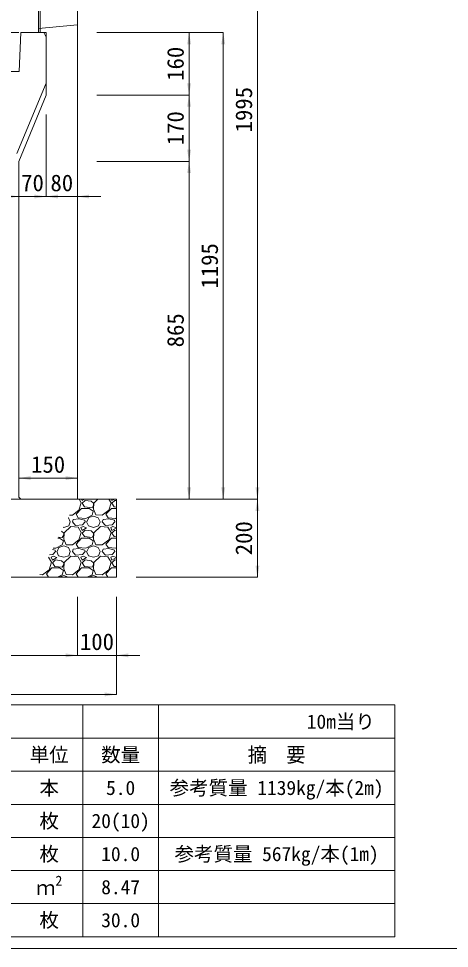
# Model space of a CAD drawing. Units: millimetres at full size. Extents: x 172874 to 217143, y 854931 to 903297.
# Drawn here: x 187274 to 188377, y 854931 to 857312 of the extents above; entities that cross this region are included whole.
import ezdxf
from ezdxf.enums import TextEntityAlignment as Align

# ---------------------------------------------------------------- set-up
doc = ezdxf.new("R2010")
doc.units = ezdxf.units.MM
doc.header["$LTSCALE"] = 20
doc.linetypes.add('DASHED', pattern=[7.5, 6, -1.5])
for name, color, linetype, lineweight in [('Defpoints_3', 8, 'Continuous', 0), ('パネックスKDS', 2, 'Continuous', 13), ('図枠', 5, 'Continuous', 13), ('基礎材', 7, 'Continuous', 15), ('寸法・材料表', 7, 'Continuous', 13), ('寸法線', 7, 'Continuous', 13), ('本体', 2, 'Continuous', 13), ('ﾊｯﾁﾝｸﾞ', 7, 'Continuous', 5)]:
    doc.layers.add(name, color=color, linetype=linetype, lineweight=lineweight)
doc.styles.add('ＭＳ ゴシック', font='')
doc.styles.add('ＭＳ Ｐゴシック', font='')
doc.styles.get('ＭＳ ゴシック').set_extended_font_data('MS Gothic')
doc.styles.get('ＭＳ Ｐゴシック').set_extended_font_data('MS PGothic')

# ---------------------------------------------------------------- blocks, each defined once
blk = doc.blocks.new('filled_arrow')
at = {"color": 0, "linetype": 'Continuous', "lineweight": -2}
blk.add_solid([(7.5, 1.25), (0, 0), (7.5, -1.25)], dxfattribs=at)

msp = doc.modelspace()

# ---------------------------------------------------------------- linework, layer by layer
at = {"layer": 'Defpoints_3'}
for p, q in [((186298.25, 855554.4), (188237.15, 855554.4)), ((187438.55, 855554.4), (187438.55, 855469.22)), ((187632.15, 855554.4), (187632.15, 855469.22)), ((188237.15, 855554.4), (188237.15, 855469.22))]:
    msp.add_line(p, q, dxfattribs=at)
at = {"layer": 'パネックスKDS', "lineweight": 5}
msp.add_line((187329.7, 857276.42), (187329.7, 858076.42), dxfattribs=at)
at = {"layer": 'パネックスKDS'}
for p, q in [((187424.7, 856081.42), (187424.7, 858076.42)), ((187324.7, 857276.42), (187324.7, 858071.42)), ((187324.7, 857276.42), (187344.7, 857276.42)), ((187344.7, 857116.42), (187344.7, 857276.42)), ((187344.7, 857116.42), (187274.7, 856946.42)), ((187274.7, 856086.42), (187274.7, 856946.42)), ((187274.7, 856086.42), (187279.7, 856081.42)), ((187279.7, 856081.42), (187424.7, 856081.42))]:
    msp.add_line(p, q, dxfattribs=at)
at = {"layer": 'パネックスKDS', "linetype": 'DASHED', "lineweight": 9}
msp.add_line((187324.7, 857286.42), (187424.7, 857296.42), dxfattribs=at)
at = {"layer": '図枠'}
msp.add_line((172874.21, 854931.02), (193274.21, 854931.02), dxfattribs=at)
at = {"layer": '基礎材'}
for p, q in [((186678.1, 856081.42), (187524.7, 856081.42)), ((187524.7, 856081.42), (187524.7, 855881.42)), ((186678.1, 855881.42), (187524.7, 855881.42))]:
    msp.add_line(p, q, dxfattribs=at)
at = {"layer": '寸法・材料表'}
for p, q in [((186298.25, 855469.22), (188237.15, 855469.22)), ((187438.55, 855469.22), (187438.55, 854961.02)), ((187632.15, 855469.22), (187632.15, 854961.02)), ((188237.15, 855469.22), (188237.15, 854961.02)), ((186298.25, 855384.52), (188237.15, 855384.52)), ((186298.25, 855299.82), (188237.15, 855299.82)), ((186298.25, 855215.12), (188237.15, 855215.12)), ((186298.25, 855130.42), (188237.15, 855130.42)), ((186298.25, 855045.72), (188237.15, 855045.72)), ((186298.25, 854961.02), (188237.15, 854961.02))]:
    msp.add_line(p, q, dxfattribs=at)
at = {"layer": '寸法線'}
for p, q in [((187885.54, 856081.42), (187885.54, 858076.42)), ((187274.7, 857276.42), (186779.7, 857276.42)), ((187474.7, 857276.42), (187798.04, 857276.42)), ((187474.7, 857276.42), (187710.54, 857276.42)), ((187710.54, 857276.42), (187710.54, 857116.42)), ((187798.04, 857276.42), (187798.04, 856081.42)), ((187474.7, 857116.42), (187710.54, 857116.42)), ((187474.7, 857116.42), (187710.54, 857116.42)), ((187710.54, 857116.42), (187710.54, 856946.42)), ((187344.7, 857066.42), (187344.7, 856856.42)), ((187344.7, 857066.42), (187344.7, 856856.42)), ((187424.7, 857066.42), (187424.7, 856856.42)), ((187474.7, 856946.42), (187710.54, 856946.42)), ((187474.7, 856946.42), (187710.54, 856946.42)), ((187710.54, 856946.42), (187710.54, 856081.42)), ((187274.7, 856894.69), (187274.7, 856856.42)), ((187404.7, 856856.42), (187214.7, 856856.42)), ((187284.7, 856856.42), (187484.7, 856856.42)), ((187274.7, 856135.42), (187424.7, 856135.42)), ((187274.7, 856111.42), (187274.7, 856135.42)), ((187424.7, 856106.42), (187424.7, 856135.42)), ((187574.7, 856081.42), (187885.54, 856081.42)), ((187574.7, 856081.42), (187798.04, 856081.42)), ((187574.7, 856081.42), (187710.54, 856081.42)), ((187574.7, 856081.42), (187885.54, 856081.42)), ((187885.54, 856081.42), (187885.54, 855881.42)), ((187574.7, 855881.42), (187885.54, 855881.42)), ((187424.7, 855831.42), (187424.7, 855681.42)), ((187424.7, 855831.42), (187424.7, 855681.42)), ((187524.7, 855831.42), (187524.7, 855681.42)), ((187524.7, 855831.42), (187524.7, 855581.42)), ((186778.1, 855681.42), (187424.7, 855681.42)), ((187364.7, 855681.42), (187584.7, 855681.42)), ((187524.7, 855581.42), (186678.1, 855581.42))]:
    msp.add_line(p, q, dxfattribs=at)
at = {"layer": '本体'}
for p, q in [((187279.7, 857276.42), (187275.7, 857176.42)), ((187279.7, 857276.42), (187338.7, 857276.42)), ((187338.7, 857276.42), (187344.7, 857264.42)), ((187344.7, 857264.42), (187344.7, 857146.42)), ((187207.2, 857176.42), (187275.7, 857176.42)), ((187344.7, 857146.42), (187269.7, 856966.42))]:
    msp.add_line(p, q, dxfattribs=at)
at = {"layer": 'ﾊｯﾁﾝｸﾞ'}
for p, q in [((187434.58, 856072.34), (187429.03, 856081.42)), ((187435.37, 856081.42), (187436.87, 856077.67)), ((187436.87, 856077.67), (187443.11, 856081.42)), ((187444.49, 856078.44), (187436.87, 856070.82)), ((187459.73, 856076.15), (187444.49, 856078.44)), ((187465.83, 856070.82), (187459.73, 856076.15)), ((187477.37, 856081.42), (187466.59, 856071.58)), ((187510.78, 856072.34), (187505.23, 856081.42)), ((187511.57, 856081.42), (187513.07, 856077.67)), ((187513.07, 856077.67), (187519.31, 856081.42)), ((187520.69, 856078.44), (187513.07, 856070.82)), ((187524.7, 856077.83), (187520.69, 856078.44)), ((187411.72, 856040.34), (187428.49, 856053.29)), ((187421.63, 856042.62), (187435.35, 856057.86)), ((187428.49, 856053.29), (187434.58, 856072.34)), ((187435.35, 856057.86), (187455.16, 856057.86)), ((187436.87, 856070.82), (187442.97, 856061.67)), ((187442.97, 856061.67), (187462.02, 856059.39)), ((187455.16, 856057.86), (187465.06, 856051)), ((187462.02, 856059.39), (187465.83, 856066.24)), ((187465.06, 856051), (187462.02, 856040.34)), ((187466.59, 856071.58), (187465.83, 856055.58)), ((187465.83, 856066.24), (187465.83, 856070.82)), ((187465.83, 856055.58), (187471.92, 856041.1)), ((187487.92, 856040.34), (187504.69, 856053.29)), ((187497.83, 856042.62), (187511.55, 856057.86)), ((187504.69, 856053.29), (187510.78, 856072.34)), ((187511.55, 856057.86), (187524.71, 856057.86)), ((187513.07, 856070.82), (187519.17, 856061.67)), ((187519.17, 856061.67), (187524.71, 856061.01)), ((187400.9, 856033.82), (187401.82, 856033.48)), ((187401.82, 856033.48), (187406.39, 856023.57)), ((187404.34, 856040.69), (187411.72, 856040.34)), ((187411.72, 856023.57), (187414.01, 856029.67)), ((187428.49, 856031.19), (187414.01, 856029.67)), ((187426.96, 856033.48), (187421.63, 856042.62)), ((187446.01, 856031.95), (187426.96, 856033.48)), ((187443.73, 856027.38), (187428.49, 856031.19)), ((187444.49, 856023.57), (187443.73, 856027.38)), ((187462.02, 856040.34), (187446.01, 856031.95)), ((187449.06, 856023.57), (187453.63, 856034.24)), ((187453.63, 856034.24), (187465.83, 856038.05)), ((187465.83, 856038.05), (187478.02, 856033.48)), ((187471.92, 856041.1), (187487.92, 856040.34)), ((187478.02, 856033.48), (187482.59, 856023.57)), ((187487.92, 856023.57), (187490.21, 856029.67)), ((187504.69, 856031.19), (187490.21, 856029.67)), ((187503.16, 856033.48), (187497.83, 856042.62)), ((187522.21, 856031.95), (187503.16, 856033.48)), ((187519.93, 856027.38), (187504.69, 856031.19)), ((187520.69, 856023.57), (187519.93, 856027.38)), ((187524.71, 856033.26), (187522.21, 856031.95)), ((187388.68, 856009.37), (187389.63, 856009.09)), ((187389.63, 856009.09), (187402.58, 856012.9)), ((187407.91, 856011.38), (187390.39, 855995.38)), ((187402.58, 856012.9), (187406.39, 856023.57)), ((187426.2, 856009.86), (187407.91, 856011.38)), ((187420.11, 856014.43), (187411.72, 856023.57)), ((187437.63, 856015.95), (187420.11, 856014.43)), ((187434.58, 855996.14), (187426.2, 856009.86)), ((187439.16, 856011.38), (187433.82, 856009.09)), ((187433.82, 856009.09), (187436.87, 856001.47)), ((187436.87, 856001.47), (187448.3, 856008.33)), ((187444.49, 856002.24), (187436.87, 855994.62)), ((187444.49, 856023.57), (187437.63, 856015.95)), ((187448.3, 856008.33), (187439.16, 856011.38)), ((187459.73, 855999.95), (187444.49, 856002.24)), ((187448.3, 856023.57), (187452.87, 856012.9)), ((187452.87, 856012.9), (187465.83, 856009.09)), ((187465.83, 856009.09), (187478.78, 856012.9)), ((187484.11, 856011.38), (187466.59, 855995.38)), ((187478.78, 856012.9), (187482.59, 856023.57)), ((187502.4, 856009.86), (187484.11, 856011.38)), ((187496.31, 856014.43), (187487.92, 856023.57)), ((187513.83, 856015.95), (187496.31, 856014.43)), ((187510.78, 855996.14), (187502.4, 856009.86)), ((187515.36, 856011.38), (187510.02, 856009.09)), ((187510.02, 856009.09), (187513.07, 856001.47)), ((187513.07, 856001.47), (187524.5, 856008.33)), ((187520.69, 856002.24), (187513.07, 855994.62)), ((187520.69, 856023.57), (187513.83, 856015.95)), ((187524.5, 856008.33), (187515.36, 856011.38)), ((187524.72, 856001.63), (187520.69, 856002.24)), ((187524.5, 856023.57), (187524.72, 856023.07)), ((187374.82, 855981.66), (187378.96, 855981.66)), ((187376.16, 855984.34), (187385.82, 855983.19)), ((187378.96, 855981.66), (187388.86, 855974.8)), ((187389.63, 855994.62), (187383.83, 855999.68)), ((187385.82, 855983.19), (187389.63, 855990.04)), ((187390.39, 855995.38), (187389.63, 855979.38)), ((187389.63, 855990.04), (187389.63, 855994.62)), ((187389.63, 855979.38), (187395.72, 855964.9)), ((187421.63, 855966.42), (187435.35, 855981.66)), ((187428.49, 855977.09), (187434.58, 855996.14)), ((187435.35, 855981.66), (187455.16, 855981.66)), ((187436.87, 855994.62), (187442.97, 855985.47)), ((187442.97, 855985.47), (187462.02, 855983.19)), ((187455.16, 855981.66), (187465.06, 855974.8)), ((187465.83, 855994.62), (187459.73, 855999.95)), ((187462.02, 855983.19), (187465.83, 855990.04)), ((187466.59, 855995.38), (187465.83, 855979.38)), ((187465.83, 855990.04), (187465.83, 855994.62)), ((187465.83, 855979.38), (187471.92, 855964.9)), ((187497.83, 855966.42), (187511.55, 855981.66)), ((187504.69, 855977.09), (187510.78, 855996.14)), ((187511.55, 855981.66), (187524.72, 855981.66)), ((187513.07, 855994.62), (187519.17, 855985.47)), ((187519.17, 855985.47), (187524.72, 855984.81)), ((187369.81, 855955.75), (187362.17, 855956.37)), ((187385.82, 855964.14), (187369.81, 855955.75)), ((187372.86, 855947.37), (187377.43, 855958.04)), ((187377.43, 855958.04), (187389.63, 855961.85)), ((187388.86, 855974.8), (187385.82, 855964.14)), ((187389.63, 855961.85), (187401.82, 855957.28)), ((187395.72, 855964.9), (187411.72, 855964.14)), ((187401.82, 855957.28), (187406.39, 855947.37)), ((187411.72, 855964.14), (187428.49, 855977.09)), ((187428.49, 855954.99), (187414.01, 855953.47)), ((187426.96, 855957.28), (187421.63, 855966.42)), ((187446.01, 855955.75), (187426.96, 855957.28)), ((187443.73, 855951.18), (187428.49, 855954.99)), ((187462.02, 855964.14), (187446.01, 855955.75)), ((187449.06, 855947.37), (187453.63, 855958.04)), ((187453.63, 855958.04), (187465.83, 855961.85)), ((187465.06, 855974.8), (187462.02, 855964.14)), ((187465.83, 855961.85), (187478.02, 855957.28)), ((187471.92, 855964.9), (187487.92, 855964.14)), ((187478.02, 855957.28), (187482.59, 855947.37)), ((187487.92, 855964.14), (187504.69, 855977.09)), ((187504.69, 855954.99), (187490.21, 855953.47)), ((187503.16, 855957.28), (187497.83, 855966.42)), ((187522.21, 855955.75), (187503.16, 855957.28)), ((187519.93, 855951.18), (187504.69, 855954.99)), ((187524.73, 855957.07), (187522.21, 855955.75)), ((187358.38, 855919.94), (187350.45, 855932.92)), ((187361.43, 855939.75), (187353.52, 855939.06)), ((187362.96, 855935.18), (187357.62, 855932.89)), ((187357.62, 855932.89), (187360.67, 855925.27)), ((187367.53, 855951.18), (187360.46, 855952.95)), ((187360.67, 855925.27), (187372.1, 855932.13)), ((187368.29, 855947.37), (187361.43, 855939.75)), ((187372.1, 855932.13), (187362.96, 855935.18)), ((187368.29, 855947.37), (187367.53, 855951.18)), ((187372.1, 855947.37), (187376.67, 855936.7)), ((187376.67, 855936.7), (187389.63, 855932.89)), ((187389.63, 855932.89), (187402.58, 855936.7)), ((187407.91, 855935.18), (187390.39, 855919.18)), ((187402.58, 855936.7), (187406.39, 855947.37)), ((187426.2, 855933.66), (187407.91, 855935.18)), ((187411.72, 855947.37), (187414.01, 855953.47)), ((187420.11, 855938.23), (187411.72, 855947.37)), ((187437.63, 855939.75), (187420.11, 855938.23)), ((187434.58, 855919.94), (187426.2, 855933.66)), ((187439.16, 855935.18), (187433.82, 855932.89)), ((187433.82, 855932.89), (187436.87, 855925.27)), ((187436.87, 855925.27), (187448.3, 855932.13)), ((187444.49, 855947.37), (187437.63, 855939.75)), ((187448.3, 855932.13), (187439.16, 855935.18)), ((187444.49, 855947.37), (187443.73, 855951.18)), ((187448.3, 855947.37), (187452.87, 855936.7)), ((187452.87, 855936.7), (187465.83, 855932.89)), ((187465.83, 855932.89), (187478.78, 855936.7)), ((187484.11, 855935.18), (187466.59, 855919.18)), ((187478.78, 855936.7), (187482.59, 855947.37)), ((187502.4, 855933.66), (187484.11, 855935.18)), ((187487.92, 855947.37), (187490.21, 855953.47)), ((187496.31, 855938.23), (187487.92, 855947.37)), ((187513.83, 855939.75), (187496.31, 855938.23)), ((187510.78, 855919.94), (187502.4, 855933.66)), ((187515.36, 855935.18), (187510.02, 855932.89)), ((187510.02, 855932.89), (187513.07, 855925.27)), ((187513.07, 855925.27), (187524.5, 855932.13)), ((187520.69, 855947.37), (187513.83, 855939.75)), ((187524.5, 855932.13), (187515.36, 855935.18)), ((187520.69, 855947.37), (187519.93, 855951.18)), ((187524.5, 855947.37), (187524.73, 855946.83)), ((187352.29, 855900.89), (187358.38, 855919.94)), ((187368.29, 855926.04), (187360.67, 855918.42)), ((187360.67, 855918.42), (187366.77, 855909.27)), ((187366.77, 855909.27), (187385.82, 855906.99)), ((187383.53, 855923.75), (187368.29, 855926.04)), ((187389.63, 855918.42), (187383.53, 855923.75)), ((187385.82, 855906.99), (187389.63, 855913.84)), ((187390.39, 855919.18), (187389.63, 855903.18)), ((187389.63, 855913.84), (187389.63, 855918.42)), ((187428.49, 855900.89), (187434.58, 855919.94)), ((187444.49, 855926.04), (187436.87, 855918.42)), ((187436.87, 855918.42), (187442.97, 855909.27)), ((187442.97, 855909.27), (187462.02, 855906.99)), ((187459.73, 855923.75), (187444.49, 855926.04)), ((187465.83, 855918.42), (187459.73, 855923.75)), ((187462.02, 855906.99), (187465.83, 855913.84)), ((187466.59, 855919.18), (187465.83, 855903.18)), ((187465.83, 855913.84), (187465.83, 855918.42)), ((187504.69, 855900.89), (187510.78, 855919.94)), ((187520.69, 855926.04), (187513.07, 855918.42)), ((187513.07, 855918.42), (187519.17, 855909.27)), ((187519.17, 855909.27), (187524.74, 855908.6)), ((187524.74, 855925.43), (187520.69, 855926.04)), ((187328.14, 855888.29), (187335.52, 855887.94)), ((187335.52, 855887.94), (187352.29, 855900.89)), ((187345.43, 855890.22), (187359.15, 855905.46)), ((187350.56, 855881.42), (187345.43, 855890.22)), ((187359.15, 855905.46), (187378.96, 855905.46)), ((187385.82, 855887.94), (187373.38, 855881.42)), ((187377.43, 855881.84), (187389.63, 855885.65)), ((187378.96, 855905.46), (187388.86, 855898.6)), ((187388.86, 855898.6), (187385.82, 855887.94)), ((187389.63, 855903.18), (187395.72, 855888.7)), ((187389.63, 855885.65), (187400.9, 855881.42)), ((187395.72, 855888.7), (187411.72, 855887.94)), ((187411.72, 855887.94), (187428.49, 855900.89)), ((187421.63, 855890.22), (187435.35, 855905.46)), ((187426.76, 855881.42), (187421.63, 855890.22)), ((187435.35, 855905.46), (187455.16, 855905.46)), ((187462.02, 855887.94), (187449.58, 855881.42)), ((187453.63, 855881.84), (187465.83, 855885.65)), ((187455.16, 855905.46), (187465.06, 855898.6)), ((187465.06, 855898.6), (187462.02, 855887.94)), ((187465.83, 855903.18), (187471.92, 855888.7)), ((187465.83, 855885.65), (187477.1, 855881.42)), ((187471.92, 855888.7), (187487.92, 855887.94)), ((187487.92, 855887.94), (187504.69, 855900.89)), ((187497.83, 855890.22), (187511.55, 855905.46)), ((187502.96, 855881.42), (187497.83, 855890.22)), ((187511.55, 855905.46), (187524.74, 855905.46)), ((187324.7, 855881.42), (187324.7, 855881.42)), ((187377.25, 855881.42), (187377.43, 855881.84)), ((187453.45, 855881.42), (187453.63, 855881.84))]:
    msp.add_line(p, q, dxfattribs=at)

# ---------------------------------------------------------------- block references
at = {"layer": '寸法線', "xscale": 4, "yscale": 4}
for p, rotation in [((187710.54, 857276.42), 270), ((187798.04, 857276.42), 270), ((187710.54, 857116.42), 90), ((187710.54, 857116.42), 270), ((187710.54, 856946.42), 90), ((187710.54, 856946.42), 270), ((187274.7, 856856.42), 180), ((187344.7, 856856.42), 180), ((187424.7, 856135.42), 180), ((187710.54, 856081.42), 90), ((187798.04, 856081.42), 90), ((187885.54, 856081.42), 90), ((187885.54, 856081.42), 270), ((187885.54, 855881.42), 90), ((187424.7, 855681.42), 180), ((187424.7, 855681.42), 180), ((187524.7, 855581.42), 180)]:
    msp.add_blockref('filled_arrow', p, dxfattribs=dict(at, rotation=rotation))
for p in [(187344.7, 856856.42), (187424.7, 856856.42), (187274.7, 856135.42), (187524.7, 855681.42)]:
    msp.add_blockref('filled_arrow', p, dxfattribs=at)

# ---------------------------------------------------------------- texts
at = {"layer": '寸法・材料表', "style": 'ＭＳ ゴシック'}
msp.add_text('10m当り\u3000', height=36.55, dxfattribs=at).set_placement((188235.99, 855511.81), align=Align.MIDDLE_RIGHT)
for s, p in [('単位', (187352.4, 855426.87)), ('数量', (187535.35, 855426.87)), ('本', (187352.4, 855342.17)), ('5.0', (187535.35, 855342.17)), ('参考質量 1139kg/本(2m)', (187934.65, 855342.17)), ('枚', (187352.4, 855257.47)), ('20(10)', (187535.35, 855257.47)), ('枚', (187352.4, 855172.77)), ('参考質量 567kg/本(1m)', (187934.65, 855172.77)), ('10.0', (187535.35, 855172.77)), ('8.47', (187535.35, 855088.07)), ('枚', (187352.4, 855003.37)), ('30.0', (187535.35, 855003.37))]:
    msp.add_text(s, height=36.55, dxfattribs=at).set_placement(p, align=Align.MIDDLE_CENTER)
at = {"layer": '寸法・材料表', "style": 'ＭＳ Ｐゴシック', "width": 0.95}
msp.add_text('摘\u3000要', height=38.1, dxfattribs=at).set_placement((187934.65, 855426.87), align=Align.MIDDLE_CENTER)
at = {"layer": '寸法・材料表', "style": 'ＭＳ ゴシック'}
for s, height, p in [('2', 25.59, (187368.6, 855084.1)), ('ｍ', 36.55, (187318.75, 855057.15))]:
    msp.add_text(s, height=height, dxfattribs=at).set_placement(p, align=Align.BOTTOM_LEFT)
at = {"layer": '寸法線', "style": 'ＭＳ ゴシック'}
for s, p in [('160', (187675.54, 857196.42)), ('1995', (187850.54, 857078.92)), ('170', (187675.54, 857031.42)), ('1195', (187763.04, 856678.92)), ('865', (187675.54, 856513.92)), ('200', (187850.54, 855981.42))]:
    msp.add_text(s, height=42.72, rotation=90, dxfattribs=at).set_placement(p, align=Align.MIDDLE_CENTER)
for s, p in [('70', (187309.7, 856891.42)), ('80', (187384.7, 856891.42)), ('150', (187349.7, 856170.42)), ('100', (187474.7, 855716.42))]:
    msp.add_text(s, height=42.72, dxfattribs=at).set_placement(p, align=Align.MIDDLE_CENTER)

doc.saveas('drawing.dxf')
